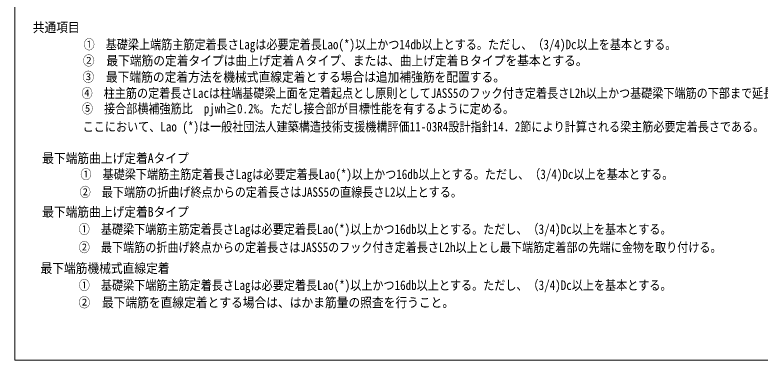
# Model space of a CAD drawing. Units: millimetres, scale not verified. Extents: x -25255 to 25671, y -15462 to 18552.
# Drawn here: x -25255 to -10969, y -15462 to -8846 of the extents above; entities that cross this region are included whole.
import ezdxf
from ezdxf.enums import TextEntityAlignment as Align

# ---------------------------------------------------------------- set-up
doc = ezdxf.new("R2010")
doc.units = ezdxf.units.MM
doc.header["$LTSCALE"] = 100
doc.linetypes.add('DASHED2', pattern=[3, 2, -1])
doc.layers.add('C-1_文字', color=7, linetype='DASHED2', lineweight=9)
doc.layers.add('C-7', color=7, linetype='Continuous', lineweight=18)
doc.styles.add('ＭＳ ゴシック', font='')
doc.styles.get('ＭＳ ゴシック').set_extended_font_data('MS Gothic')

msp = doc.modelspace()

# ---------------------------------------------------------------- linework, layer by layer
at = {"layer": 'C-7', "color": 2}
for p, q in [((-25254.9, 18550.2), (-25254.9, -15461.6)), ((-25254.9, -15461.6), (25671, -15461.6))]:
    msp.add_line(p, q, dxfattribs=at)

# ---------------------------------------------------------------- texts
at = {"layer": 'C-1_文字', "style": 'ＭＳ ゴシック'}
for s, width, p in [('共通項目', 0.9, (-24913, -9231.8)), ('①\u3000基礎梁上端筋主筋定着長さLagは必要定着長Lao(*)以上かつ14db以上とする。ただし、（3/4)Dc以上を基本とする。', 0.85, (-23938.6, -9558.9)), ('②\u3000最下端筋の定着タイプは曲上げ定着Ａタイプ、または、曲上げ定着Ｂタイプを基本とする。', 0.9, (-23952.1, -9869)), ('③\u3000最下端筋の定着方法を機械式直線定着とする場合は追加補強筋を配置する。', 0.9, (-23959.8, -10182.2)), ('④\u3000柱主筋の定着長さLacは柱端基礎梁上面を定着起点とし原則としてJASS5のフック付き定着長さL2h以上かつ基礎梁下端筋の下部まで延長する。', 0.85, (-23976.9, -10492.1)), ('⑤\u3000接合部横補強筋比\u3000pjwh≧0.2%。ただし接合部が目標性能を有するように定める。', 0.85, (-23971.4, -10788.8)), ('ここにおいて、Lao (*)は一般社団法人建築構造技術支援機構評価11-03R4設計指針14．2節により計算される梁主筋必要定着長さである。', 0.85, (-23955.1, -11134.7)), ('最下端筋曲上げ定着Aタイプ', 0.9, (-24732.7, -11739.1)), ('①\u3000基礎梁下端筋主筋定着長さLagは必要定着長Lao(*)以上かつ16db以上とする。ただし、（3/4)Dc以上を基本とする。', 0.85, (-23998.6, -12046.9)), ('②\u3000最下端筋の折曲げ終点からの定着長さはJASS5の直線長さL2以上とする。', 0.85, (-24014, -12387.7)), ('最下端筋曲上げ定着Bタイプ', 0.9, (-24732.7, -12767.8)), ('①\u3000基礎梁下端筋主筋定着長さLagは必要定着長Lao(*)以上かつ16db以上とする。ただし、（3/4)Dc以上を基本とする。', 0.85, (-24031.4, -13098)), ('②\u3000最下端筋の折曲げ終点からの定着長さはJASS5のフック付き定着長さL2h以上とし最下端筋定着部の先端に金物を取り付ける。', 0.85, (-24030.8, -13446.7)), ('最下端筋機械式直線定着', 0.9, (-24764.5, -13847.2)), ('①\u3000基礎梁下端筋主筋定着長さLagは必要定着長Lao(*)以上かつ16db以上とする。ただし、（3/4)Dc以上を基本とする。', 0.85, (-24030.7, -14172.7)), ('②\u3000最下端筋を直線定着とする場合は、はかま筋量の照査を行うこと。', 0.9, (-24036, -14503.6))]:
    msp.add_text(s, height=183.3, dxfattribs=dict(at, width=width)).set_placement(p, align=Align.BOTTOM_LEFT)

doc.saveas('drawing.dxf')
